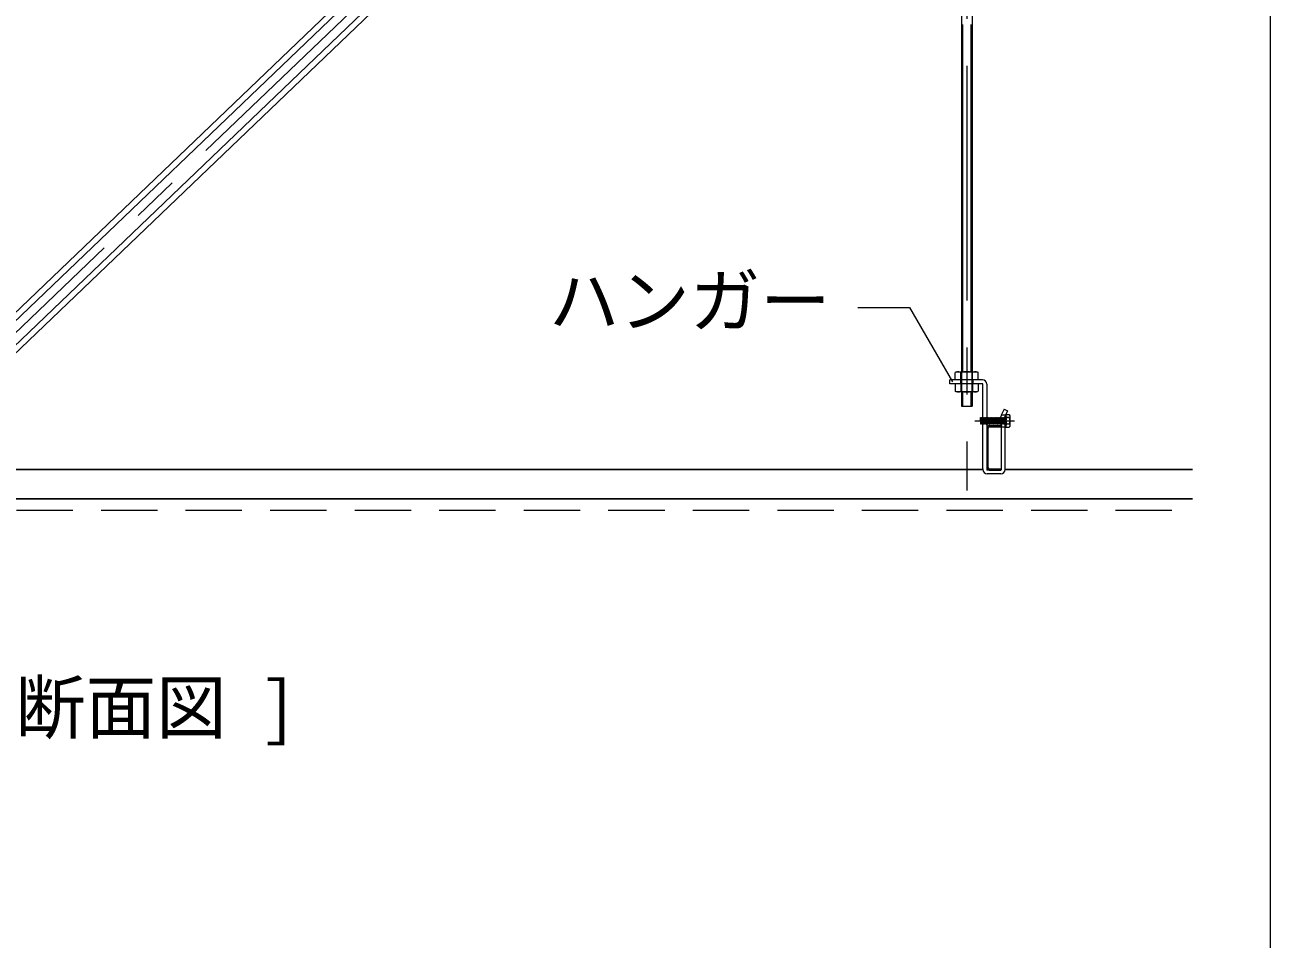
# Model space of a CAD drawing. Units: millimetres, scale not verified. Extents: x -7800 to 7800, y -5387 to 5300.
# Drawn here: x -3189 to -2128, y -491 to 288 of the extents above; entities that cross this region are included whole.
import ezdxf
from ezdxf.enums import TextEntityAlignment as Align

# ---------------------------------------------------------------- set-up
doc = ezdxf.new("R2010")
doc.units = ezdxf.units.MM
doc.header["$LTSCALE"] = 40
for name, pattern in [('CHAIN1', [8, 5, -1, 1, -1]), ('DASHED1', [1.8, 1.2, -0.6]), ('DASHED2', [3, 2, -1]), ('DOUBLE_CHAIN2', [12.8, 9, -1, 0.6, -0.6, 0.6, -1])]:
    doc.linetypes.add(name, pattern=pattern)
for name, color, linetype, lineweight in [('7-0_中心線', 4, 'CHAIN1', 9), ('7-1_吊り材', 7, 'Continuous', 18), ('7-2_野縁受け', 3, 'Continuous', 18), ('7-3_野縁', 2, 'Continuous', 25), ('7-4_ブレース・補強材', 4, 'Continuous', 9), ('7-6_文字・矢印', 7, 'Continuous', 18), ('7-D_パネル', 4, 'Continuous', 9), ('F-3_野縁受け', 7, 'Continuous', 18)]:
    doc.layers.add(name, color=color, linetype=linetype, lineweight=lineweight)
doc.styles.add('ＭＳ ゴシック', font='')
doc.styles.get('ＭＳ ゴシック').set_extended_font_data('MS Gothic')

msp = doc.modelspace()

# ---------------------------------------------------------------- linework, layer by layer
at = {"layer": '7-0_中心線'}
for p, q in [((-2386.52, 893.12), (-2386.52, -108.65)), ((-2427.72, 762.01), (-3267.06, -41.76)), ((-2379.74, -49.22), (-2345.76, -49.22))]:
    msp.add_line(p, q, dxfattribs=at)
at = {"layer": '7-1_吊り材'}
for p, q in [((-2391.02, 800.28), (-2391.02, -7.42)), ((-2382.02, 800.28), (-2382.02, -7.42)), ((-2395.01, -7.42), (-2396.32, -8.18)), ((-2396.32, -14.42), (-2396.32, -8.18)), ((-2395.01, -7.42), (-2378.03, -7.42)), ((-2391.42, -14.42), (-2391.42, -8.18)), ((-2381.62, -14.42), (-2381.62, -8.18)), ((-2378.03, -7.42), (-2376.72, -8.18)), ((-2376.72, -14.42), (-2376.72, -8.18)), ((-2373.22, -14.42), (-2400.97, -14.42)), ((-2400.97, -17.62), (-2400.97, -14.42)), ((-2373.22, -17.62), (-2400.97, -17.62)), ((-2376.72, -17.62), (-2396.32, -17.62)), ((-2396.32, -17.62), (-2396.32, -23.86)), ((-2391.42, -17.62), (-2391.42, -23.86)), ((-2381.62, -17.62), (-2381.62, -23.86)), ((-2376.72, -17.62), (-2376.72, -23.86)), ((-2372.72, -90.72), (-2372.72, -18.12)), ((-2369.52, -18.12), (-2369.52, -90.72)), ((-2395.01, -24.62), (-2396.32, -23.86)), ((-2378.03, -24.62), (-2395.01, -24.62)), ((-2391.02, -24.62), (-2391.02, -36.67)), ((-2382.02, -24.62), (-2382.02, -36.67)), ((-2378.03, -24.62), (-2376.72, -23.86)), ((-2391.02, -36.67), (-2382.02, -36.67)), ((-2369.52, -36.15), (-2369.52, -46.27)), ((-2354.77, -39.28), (-2357.08, -44.36)), ((-2354.77, -39.28), (-2351.86, -40.61)), ((-2351.86, -40.61), (-2354.17, -45.69)), ((-2375.15, -46.78), (-2374.84, -46.47)), ((-2375.15, -46.78), (-2374.84, -51.66)), ((-2374.84, -46.47), (-2374.53, -46.78)), ((-2374.84, -51.66), (-2374.53, -51.97)), ((-2374.53, -46.78), (-2374.21, -51.66)), ((-2374.53, -46.78), (-2374.21, -46.78)), ((-2374.53, -51.97), (-2374.21, -51.66)), ((-2374.21, -46.78), (-2373.9, -46.47)), ((-2374.21, -46.78), (-2373.9, -51.66)), ((-2374.21, -51.66), (-2373.9, -51.66)), ((-2373.9, -46.47), (-2373.59, -46.78)), ((-2373.9, -51.66), (-2373.59, -51.97)), ((-2373.59, -46.78), (-2373.28, -51.66)), ((-2373.59, -46.78), (-2373.28, -46.78)), ((-2373.59, -51.97), (-2373.28, -51.66)), ((-2373.28, -46.78), (-2372.96, -46.47)), ((-2373.28, -46.78), (-2372.96, -51.66)), ((-2373.28, -51.66), (-2372.96, -51.66)), ((-2372.96, -46.47), (-2372.65, -46.78)), ((-2372.96, -51.66), (-2372.65, -51.97)), ((-2372.65, -46.78), (-2372.34, -51.66)), ((-2372.65, -46.78), (-2372.34, -46.78)), ((-2372.65, -51.97), (-2372.34, -51.66)), ((-2372.34, -46.78), (-2372.03, -46.47)), ((-2372.34, -46.78), (-2372.03, -51.66)), ((-2372.34, -51.66), (-2372.03, -51.66)), ((-2372.03, -46.47), (-2371.71, -46.78)), ((-2372.03, -51.66), (-2371.71, -51.97)), ((-2371.71, -46.78), (-2371.4, -51.66)), ((-2371.71, -46.78), (-2371.4, -46.78)), ((-2371.71, -51.97), (-2371.4, -51.66)), ((-2371.4, -46.78), (-2371.09, -46.47)), ((-2371.4, -46.78), (-2371.09, -51.66)), ((-2371.4, -51.66), (-2371.09, -51.66)), ((-2371.09, -46.47), (-2370.78, -46.78)), ((-2371.09, -51.66), (-2370.78, -51.97)), ((-2370.78, -46.78), (-2370.46, -51.66)), ((-2370.78, -46.78), (-2370.46, -46.78)), ((-2370.78, -51.97), (-2370.46, -51.66)), ((-2370.46, -46.78), (-2370.15, -51.66)), ((-2370.46, -51.66), (-2370.15, -51.66)), ((-2369.84, -46.78), (-2369.53, -51.66)), ((-2369.84, -46.78), (-2369.53, -46.78)), ((-2369.53, -46.78), (-2369.21, -46.47)), ((-2369.53, -46.78), (-2369.21, -51.66)), ((-2369.53, -51.66), (-2369.21, -51.66)), ((-2369.21, -46.47), (-2368.9, -46.78)), ((-2369.21, -51.66), (-2368.9, -51.97)), ((-2368.9, -46.78), (-2368.59, -51.66)), ((-2368.9, -46.78), (-2368.59, -46.78)), ((-2368.9, -51.97), (-2368.59, -51.66)), ((-2368.59, -46.78), (-2368.28, -46.47)), ((-2368.59, -46.78), (-2368.28, -51.66)), ((-2368.59, -51.66), (-2368.28, -51.66)), ((-2368.28, -46.47), (-2367.96, -46.78)), ((-2368.28, -51.66), (-2367.96, -51.97)), ((-2367.96, -46.78), (-2367.65, -51.66)), ((-2367.96, -46.78), (-2367.65, -46.78)), ((-2367.96, -51.97), (-2367.65, -51.66)), ((-2367.65, -46.78), (-2367.34, -46.47)), ((-2367.65, -46.78), (-2367.34, -51.66)), ((-2367.65, -51.66), (-2367.34, -51.66)), ((-2367.34, -46.47), (-2367.03, -46.78)), ((-2367.34, -51.66), (-2367.03, -51.97)), ((-2367.03, -46.78), (-2366.71, -51.66)), ((-2367.03, -51.97), (-2366.71, -51.66)), ((-2366.71, -46.78), (-2366.4, -51.66)), ((-2366.71, -51.66), (-2366.4, -51.66)), ((-2366.4, -46.47), (-2366.09, -46.78)), ((-2366.4, -51.66), (-2366.09, -51.97)), ((-2366.09, -46.78), (-2365.78, -51.66)), ((-2366.09, -46.78), (-2365.78, -46.78)), ((-2366.09, -51.97), (-2365.78, -51.66)), ((-2365.78, -46.78), (-2365.46, -46.47)), ((-2365.78, -46.78), (-2365.46, -51.66)), ((-2365.78, -51.66), (-2365.46, -51.66)), ((-2365.46, -46.47), (-2365.15, -46.78)), ((-2365.46, -51.66), (-2365.15, -51.97)), ((-2365.15, -46.78), (-2364.84, -51.66)), ((-2365.15, -46.78), (-2364.84, -46.78)), ((-2365.15, -51.97), (-2364.84, -51.66)), ((-2364.84, -46.78), (-2364.53, -46.47)), ((-2364.84, -46.78), (-2364.53, -51.66)), ((-2364.84, -51.66), (-2364.53, -51.66)), ((-2364.53, -46.47), (-2364.21, -46.78)), ((-2364.53, -51.66), (-2364.21, -51.97)), ((-2364.21, -46.78), (-2363.9, -51.66)), ((-2364.21, -46.78), (-2363.9, -46.78)), ((-2364.21, -51.97), (-2363.9, -51.66)), ((-2363.9, -46.78), (-2363.59, -46.47)), ((-2363.9, -46.78), (-2363.59, -51.66)), ((-2363.9, -51.66), (-2363.59, -51.66)), ((-2363.59, -46.47), (-2363.28, -46.78)), ((-2363.59, -51.66), (-2363.28, -51.97)), ((-2363.28, -46.78), (-2362.96, -51.66)), ((-2363.28, -46.78), (-2362.96, -46.78)), ((-2363.28, -51.97), (-2362.96, -51.66)), ((-2362.96, -46.78), (-2362.65, -46.47)), ((-2362.96, -46.78), (-2362.65, -51.66)), ((-2362.96, -51.66), (-2362.65, -51.66)), ((-2362.65, -46.47), (-2362.34, -46.78)), ((-2362.65, -51.66), (-2362.34, -51.97)), ((-2362.34, -46.78), (-2362.03, -51.66)), ((-2362.34, -46.78), (-2362.03, -46.78)), ((-2362.34, -51.97), (-2362.03, -51.66)), ((-2362.03, -46.78), (-2361.71, -46.47)), ((-2362.03, -46.78), (-2361.71, -51.66)), ((-2362.03, -51.66), (-2361.71, -51.66)), ((-2361.71, -46.47), (-2361.4, -46.78)), ((-2361.71, -51.66), (-2361.4, -51.97)), ((-2361.4, -46.78), (-2361.09, -51.66)), ((-2361.4, -46.78), (-2361.09, -46.78)), ((-2361.4, -51.97), (-2361.09, -51.66)), ((-2361.09, -46.78), (-2360.78, -46.47)), ((-2361.09, -46.78), (-2360.78, -51.66)), ((-2361.09, -51.66), (-2360.78, -51.66)), ((-2360.78, -46.47), (-2360.46, -46.78)), ((-2360.78, -51.66), (-2360.46, -51.97)), ((-2360.46, -46.78), (-2360.15, -51.66)), ((-2360.46, -51.97), (-2360.15, -51.66)), ((-2360.15, -46.78), (-2359.84, -51.66)), ((-2360.15, -51.66), (-2359.84, -51.66)), ((-2359.84, -46.47), (-2359.53, -46.78)), ((-2359.84, -51.66), (-2359.53, -51.97)), ((-2359.53, -46.78), (-2359.21, -51.66)), ((-2359.53, -46.78), (-2359.21, -46.78)), ((-2359.53, -51.97), (-2359.21, -51.66)), ((-2359.21, -46.78), (-2358.9, -46.47)), ((-2359.21, -46.78), (-2358.9, -51.66)), ((-2359.21, -51.66), (-2358.9, -51.66)), ((-2358.9, -46.47), (-2358.59, -46.78)), ((-2358.9, -51.66), (-2358.59, -51.97)), ((-2358.59, -46.78), (-2358.28, -51.66)), ((-2358.59, -46.78), (-2358.28, -46.78)), ((-2358.59, -51.97), (-2358.28, -51.66)), ((-2358.28, -46.78), (-2357.96, -46.47)), ((-2358.28, -46.78), (-2357.96, -51.66)), ((-2358.28, -51.66), (-2357.96, -51.66)), ((-2357.96, -46.47), (-2357.65, -46.78)), ((-2357.96, -51.66), (-2357.65, -51.97)), ((-2357.65, -46.78), (-2357.34, -51.66)), ((-2357.65, -46.78), (-2357.34, -46.78)), ((-2357.65, -51.97), (-2357.34, -51.66)), ((-2357.34, -46.78), (-2357.03, -46.47)), ((-2357.34, -46.78), (-2357.03, -51.66)), ((-2357.34, -51.66), (-2357.03, -51.66)), ((-2357.03, -46.47), (-2356.71, -46.78)), ((-2357.03, -51.66), (-2356.71, -51.97)), ((-2356.71, -46.78), (-2356.4, -51.66)), ((-2356.71, -46.78), (-2356.4, -46.78)), ((-2356.71, -51.97), (-2356.4, -51.66)), ((-2356.4, -46.78), (-2356.09, -46.47)), ((-2356.4, -46.78), (-2356.09, -51.66)), ((-2356.4, -51.66), (-2356.09, -51.66)), ((-2356.09, -46.47), (-2355.78, -46.78)), ((-2356.09, -51.66), (-2355.78, -51.97)), ((-2355.78, -46.78), (-2355.46, -51.66)), ((-2355.78, -46.78), (-2355.46, -46.78)), ((-2355.78, -51.97), (-2355.46, -51.66)), ((-2355.46, -46.78), (-2355.15, -46.47)), ((-2355.46, -46.78), (-2355.15, -51.66)), ((-2355.46, -51.66), (-2355.15, -51.66)), ((-2355.15, -46.47), (-2354.84, -46.78)), ((-2355.15, -51.66), (-2354.84, -51.97)), ((-2354.84, -46.78), (-2354.53, -51.66)), ((-2354.84, -46.78), (-2354.53, -46.78)), ((-2354.84, -51.97), (-2354.53, -51.66)), ((-2354.53, -46.78), (-2354.21, -46.47)), ((-2354.53, -46.78), (-2354.21, -51.66)), ((-2354.53, -51.66), (-2354.21, -51.66)), ((-2354.21, -46.47), (-2353.9, -46.78)), ((-2354.21, -51.66), (-2353.9, -51.97)), ((-2353.9, -46.78), (-2353.59, -51.66)), ((-2353.9, -46.78), (-2353.59, -46.78)), ((-2353.9, -51.97), (-2353.59, -51.66)), ((-2353.59, -46.78), (-2353.28, -46.47)), ((-2353.59, -46.78), (-2353.28, -51.66)), ((-2353.59, -51.66), (-2353.28, -51.66)), ((-2353.28, -54.72), (-2353.28, -43.72)), ((-2353.28, -43.72), (-2350.48, -43.72)), ((-2353.28, -46.47), (-2353.28, -51.97)), ((-2350.48, -46.47), (-2352.28, -46.47)), ((-2350.46, -51.97), (-2352.28, -51.97)), ((-2349.48, -44.82), (-2350.48, -43.72)), ((-2349.48, -53.62), (-2349.48, -44.82)), ((-2357.02, -53.28), (-2357.02, -53.22)), ((-2357.02, -90.72), (-2357.02, -53.28)), ((-2353.82, -90.72), (-2353.82, -53.22)), ((-2353.28, -54.72), (-2353.25, -54.72)), ((-2353.25, -54.72), (-2350.48, -54.72)), ((-2349.48, -53.62), (-2350.48, -54.72)), ((-2357.52, -91.22), (-2369.02, -91.22)), ((-2357.52, -94.42), (-2369.02, -94.42))]:
    msp.add_line(p, q, dxfattribs=at)
at = {"layer": '7-1_吊り材', "linetype": 'DOUBLE_CHAIN2'}
for p, q in [((-2390.12, 800.28), (-2390.12, -7.42)), ((-2382.92, 800.28), (-2382.92, -7.42)), ((-2390.12, -24.62), (-2390.12, -36.67)), ((-2382.92, -24.62), (-2382.92, -36.67))]:
    msp.add_line(p, q, dxfattribs=at)
at = {"layer": '7-1_吊り材', "linetype": 'DASHED1'}
for p, q in [((-2391.02, -7.42), (-2391.02, -23.98)), ((-2382.02, -23.98), (-2382.02, -7.42)), ((-2391.77, -14.42), (-2391.77, -17.62)), ((-2381.27, -14.42), (-2381.27, -17.62))]:
    msp.add_line(p, q, dxfattribs=at)
at = {"layer": '7-1_吊り材', "linetype": 'DASHED2'}
for p, q in [((-2357.02, -44.22), (-2353.82, -44.22)), ((-2357.02, -54.22), (-2353.82, -54.22))]:
    msp.add_line(p, q, dxfattribs=at)
at = {"layer": '7-1_吊り材'}
for points in [[(-2370.46, -46.78), (-2370.15, -46.47), (-2369.84, -46.78)], [(-2370.15, -51.66), (-2369.84, -51.97), (-2369.53, -51.66)], [(-2367.03, -46.78), (-2366.71, -46.78), (-2366.4, -46.47)], [(-2360.46, -46.78), (-2360.15, -46.78), (-2359.84, -46.47)]]:
    msp.add_lwpolyline(points, dxfattribs=at)
for centre, radius, start, end in [((-2393.12, -14.19), 6.81, 96.34294, 118.04132), ((-2394.03, -12.3), 4.88, 57.57118, 88.04459), ((-2386.52, -23.64), 16.22, 72.41205, 107.58797), ((-2379, -12.3), 4.88, 91.95543, 122.42883), ((-2379.92, -14.19), 6.81, 61.95869, 83.65707), ((-2373.22, -18.12), 3.7, 0, 90), ((-2373.22, -18.12), 0.5, 0, 90), ((-2393.12, -17.85), 6.81, 241.95868, 263.65706), ((-2394.03, -19.75), 4.88, 271.95541, 302.42882), ((-2386.52, -8.41), 16.22, 252.41203, 287.58795), ((-2379, -19.75), 4.88, 237.57117, 268.04457), ((-2379.92, -17.85), 6.81, 276.34293, 298.04131), ((-2347.52, -48.72), 10.51, 154.65382, 205.34618), ((-2347.52, -48.72), 7.31, 154.65382, 205.34618), ((-2357.02, -53.22), 3.2, 0, 25.34618), ((-2351.68, -44.98), 1.61, 174.33043, 248.10637), ((-2351.68, -53.46), 1.61, 111.89363, 185.66957), ((-2352.02, -44.96), 1.26, 101.53862, 173.91401), ((-2348.99, -49.22), 4.28, 140.03379, 219.96621), ((-2353.41, -46.6), 4.11, 16.78553, 44.45665), ((-2350.47, -45.47), 0.997, 269.70262, 3.66166), ((-2353.76, -49.22), 4.28, 320.03379, 39.96621), ((-2350.47, -52.97), 0.997, 356.33834, 90.29738), ((-2352.02, -53.49), 1.26, 186.08599, 258.46138), ((-2353.41, -51.85), 4.11, 315.54335, 343.21447), ((-2369.02, -90.72), 3.7, 180, 270), ((-2369.02, -90.72), 0.5, 180, 270), ((-2357.52, -90.72), 3.7, 270, 0), ((-2357.52, -90.72), 0.5, 270, 0)]:
    msp.add_arc(centre, radius, start, end, dxfattribs=at)
at = {"layer": '7-2_野縁受け'}
for p, q in [((-2369.52, -55.42), (-2369.52, -89.02)), ((-2368.32, -89.02), (-2368.32, -55.42)), ((-2367.32, -53.22), (-2357.52, -53.22)), ((-2367.32, -54.42), (-2357.52, -54.42)), ((-2357.52, -54.42), (-2357.52, -53.22)), ((-2367.32, -90.02), (-2357.52, -90.02))]:
    msp.add_line(p, q, dxfattribs=at)
msp.add_lwpolyline([(-2367.32, -91.22), (-2357.52, -91.22), (-2357.52, -90.02)], dxfattribs=at)
for centre, radius, start, end in [((-2367.32, -55.42), 2.2, 90, 180), ((-2367.32, -55.42), 1, 90, 180), ((-2367.32, -89.02), 2.2, 180, 270), ((-2367.32, -89.02), 1, 180, 270)]:
    msp.add_arc(centre, radius, start, end, dxfattribs=at)
at = {"layer": '7-3_野縁'}
for p, q in [((-3253.53, -90.72), (-2372.36, -90.72)), ((-2353.53, -90.72), (-2194.13, -90.72)), ((-4491.77, -115.72), (-2194.13, -115.72))]:
    msp.add_line(p, q, dxfattribs=at)
at = {"layer": '7-4_ブレース・補強材'}
for p, q in [((-2437.61, 762.93), (-3268.73, -32.98)), ((-2427.24, 752.09), (-3258.69, -44.13)), ((-2423.78, 748.48), (-3255.24, -47.75)), ((-2479.71, 729.53), (-3272.19, -29.37))]:
    msp.add_line(p, q, dxfattribs=at)
at = {"layer": '7-6_文字・矢印'}
for p, q in [((-2479.35, 47.29), (-2435.18, 47.29)), ((-2435.18, 47.29), (-2398.69, -15.92))]:
    msp.add_line(p, q, dxfattribs=at)
at = {"layer": '7-D_パネル', "linetype": 'DASHED1'}
msp.add_line((-4491.77, -125.22), (-2194.13, -125.22), dxfattribs=at)
at = {"layer": 'F-3_野縁受け', "color": 3}
msp.add_line((-2128.18, 1060.25), (-2128.18, -4583.77), dxfattribs=at)

# ---------------------------------------------------------------- texts
at = {"layer": '7-6_文字・矢印', "style": 'ＭＳ ゴシック'}
for s, p in [('ハンガー', (-2742.41, 17.78)), ('[ 野縁受け方向断面図 ]', (-3616.74, -328.38))]:
    msp.add_text(s, height=43.99, dxfattribs=at).set_placement(p, align=Align.BOTTOM_LEFT)

doc.saveas('drawing.dxf')
